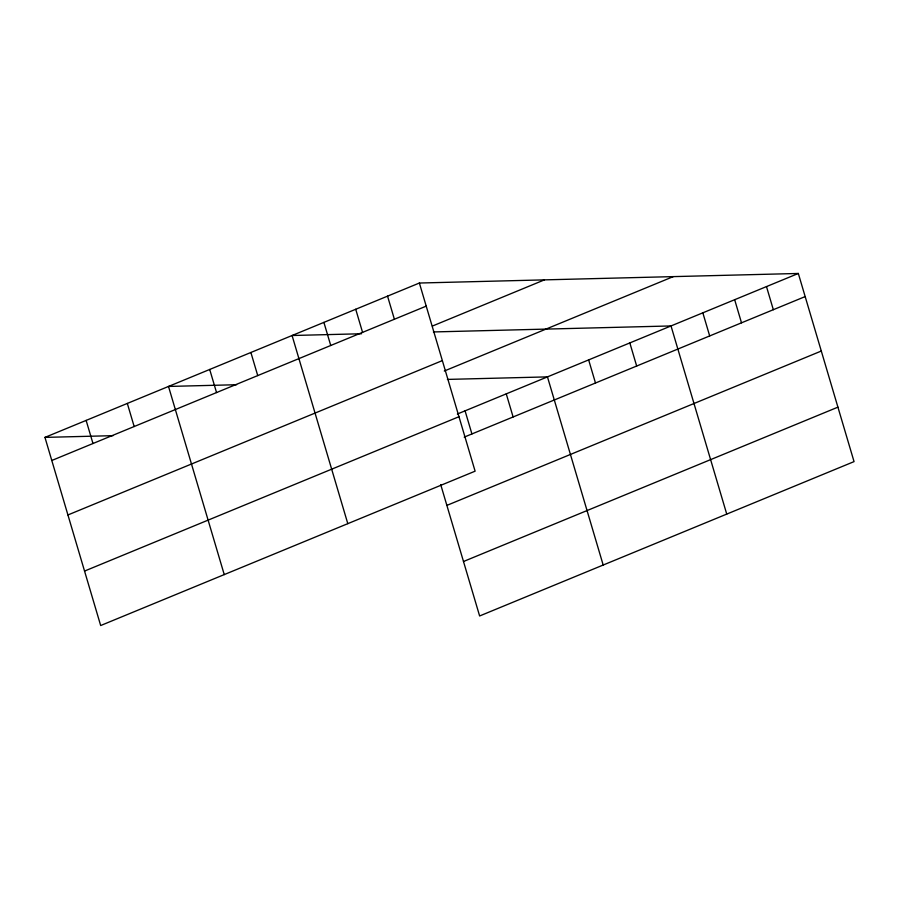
<?xml version="1.0" encoding="UTF-8"?>
<svg xmlns="http://www.w3.org/2000/svg" width="899" height="899" viewBox="0 0 899 899"><rect width="100%" height="100%" fill="white"/><g stroke="black" fill="none" stroke-linecap="round" stroke-linejoin="round"><path stroke-width="1.35" d="M419.372 283.028L475.11 471.177L100.677 625.535L44.95 437.386L419.372 283.028L798.323 273.465L854.05 461.614L479.628 615.972L440.724 484.64M51.794 460.49L426.216 306.132M432.397 326.056L544.423 279.87M67.931 514.958L442.353 360.6M444.286 371.017L673.272 276.622M457.355 414.023L798.323 273.465M84.551 571.067L458.973 416.709M464.199 437.128L805.167 296.58M446.87 505.395L821.293 351.037M463.491 561.504L837.913 407.157M361.544 333.754L292.074 335.507L347.801 523.656M433.397 331.945L671.014 325.944L726.74 514.093M236.594 384.727L168.506 386.446L224.244 574.596M447.41 379.412L547.457 376.883L603.184 565.033M44.95 437.386L113.038 435.667M766.487 286.59L773.331 309.694M734.663 299.704L741.506 322.82M702.838 312.83L709.682 335.934M629.828 342.924L636.672 366.039M588.643 359.903L595.486 383.008M506.261 393.863L513.115 416.967M465.075 410.843L471.919 433.947M387.548 296.153L394.391 319.257M355.723 309.267L362.567 332.372M323.898 322.393L330.742 345.497M250.888 352.487L257.732 375.591M209.703 369.467L216.547 392.571M127.321 403.426L134.165 426.531M86.135 420.406L92.979 443.51"/></g></svg>
